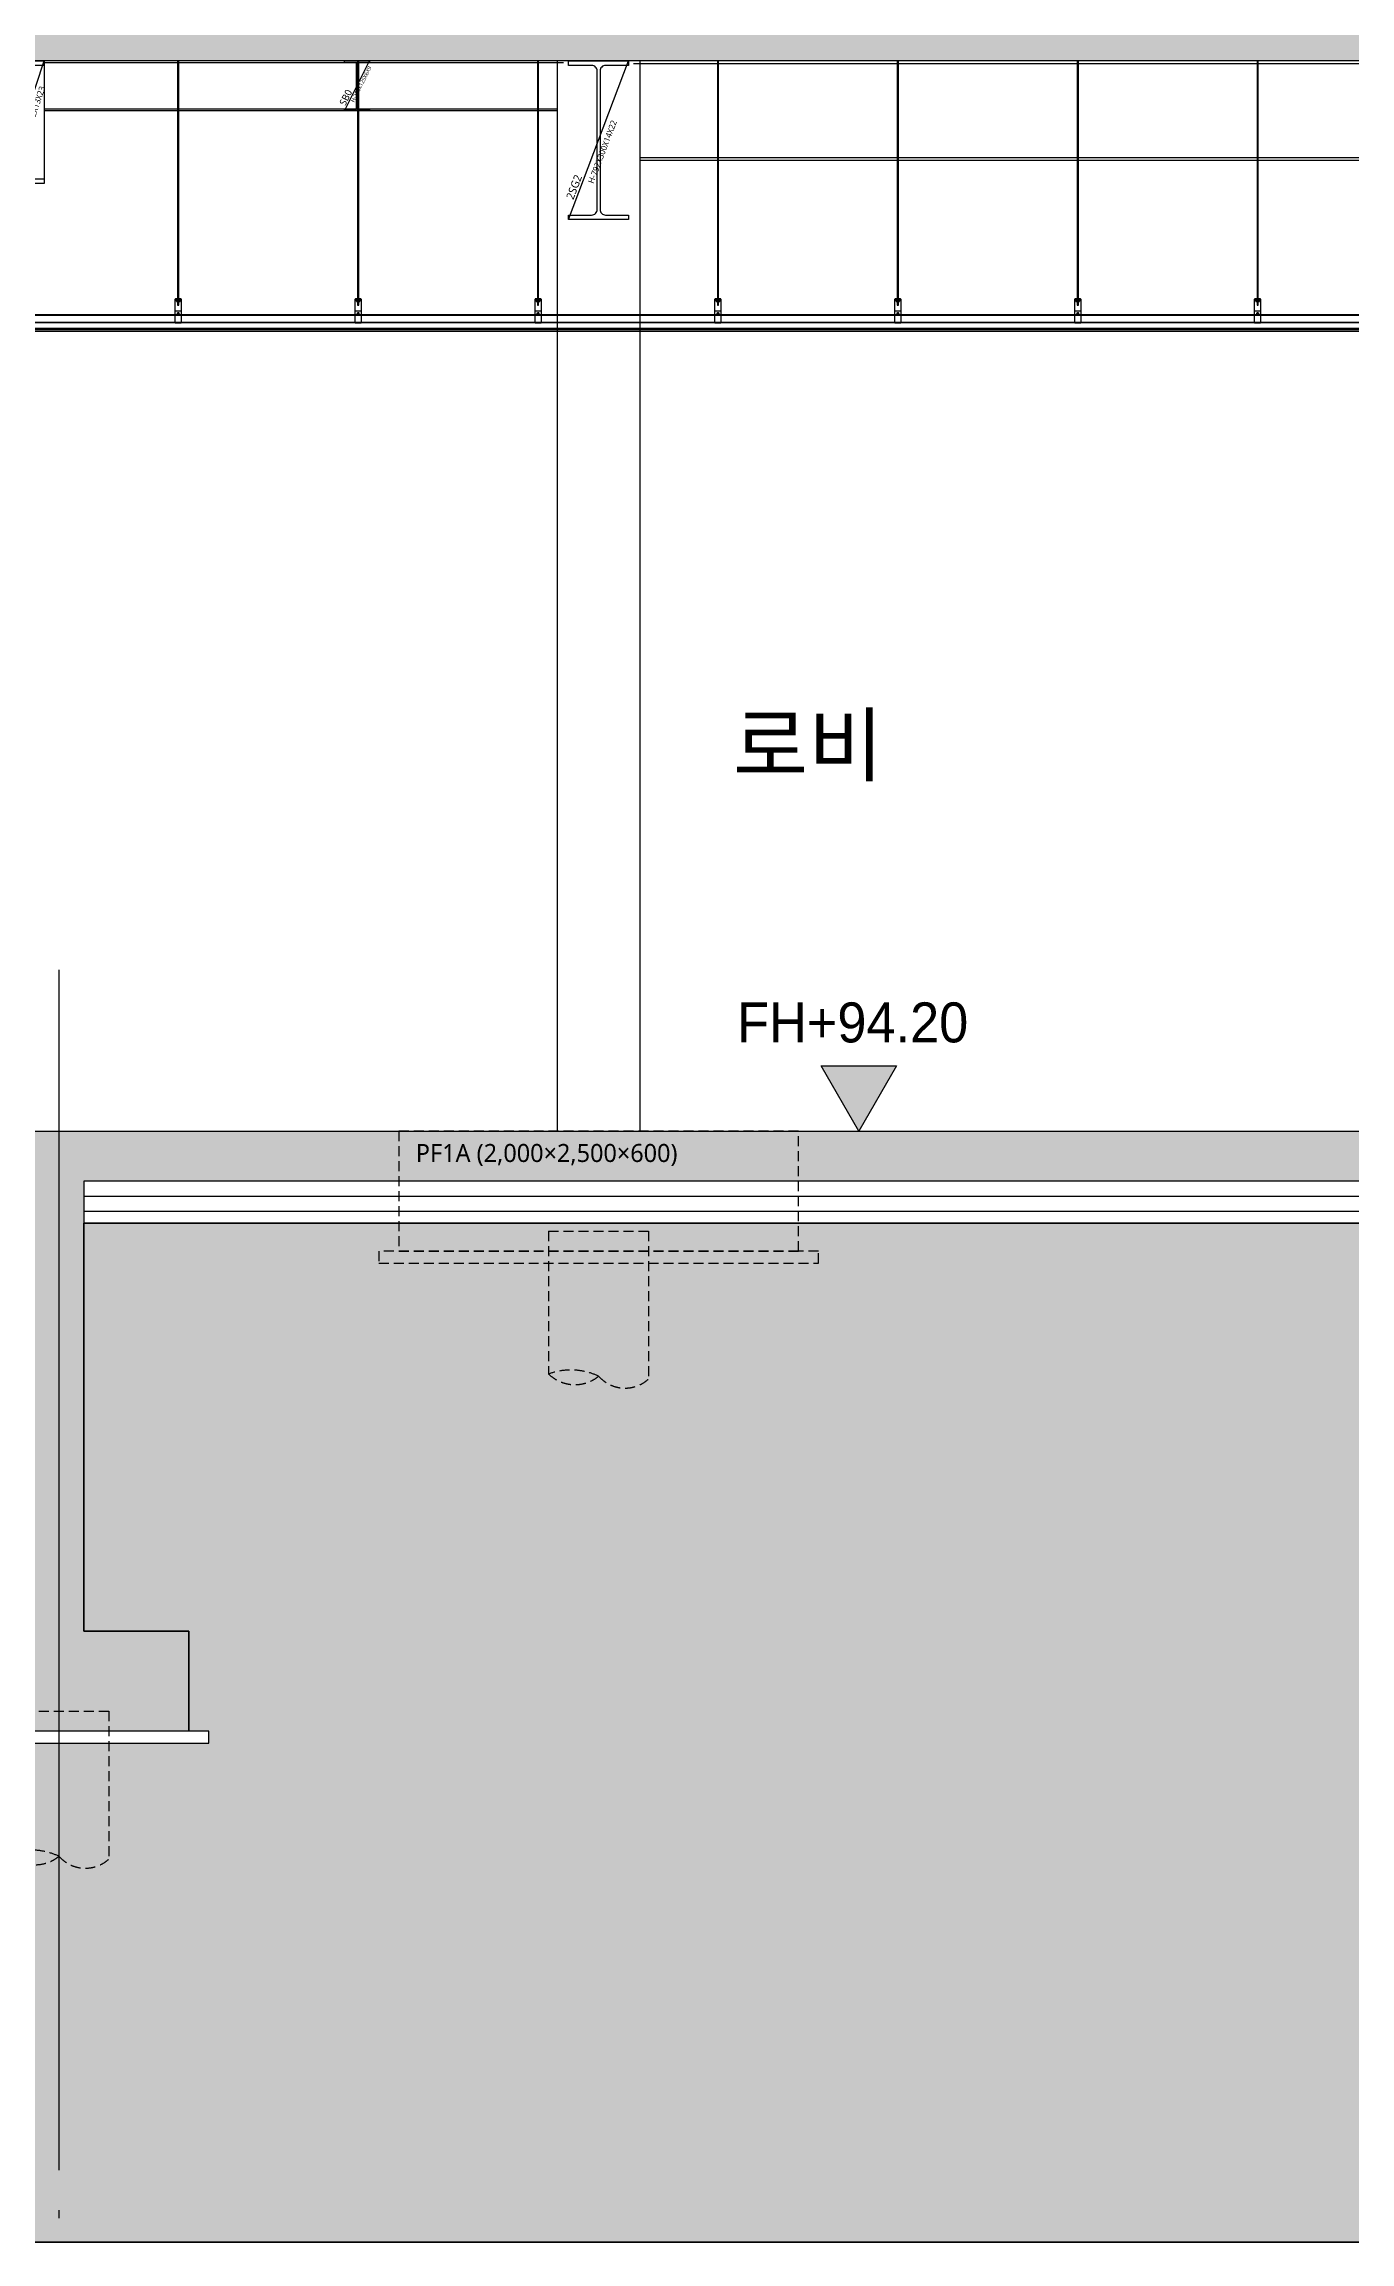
# Model space of a CAD drawing. Header units: millimetres. Extents: x 0 to 672800, y 0 to 118800.
# Drawn here: x 267675 to 274209, y 20890 to 31879 of the extents above; entities that cross this region are included whole.
import ezdxf
from ezdxf.enums import TextEntityAlignment as Align

# ---------------------------------------------------------------- set-up
doc = ezdxf.new("R2010")
doc.units = ezdxf.units.MM
doc.header["$LTSCALE"] = 200
for name, pattern in [('CEN-GAUN', [32.2, 30, -1, 0.2, -1]), ('CONTINOUS', [0]), ('HIDDEN', [0.375, 0.25, -0.125])]:
    doc.linetypes.add(name, pattern=pattern)
doc.layers.get('DEFPOINTS').update_dxf_attribs({"color": 137})
for name, color, linetype in [('0-S-col', 4, 'Continuous'), ('01단열재', 252, 'Continuous'), ('09GIRDER', 2, 'Continuous'), ('0파일', 251, 'HIDDEN'), ('5기초', 5, 'HIDDEN'), ('5기초버림콘크리트', 251, 'HIDDEN'), ('5버림콘크리트', 5, 'CONTINOUS'), ('A-CON', 2, 'Continuous'), ('CEN', 1, 'CEN-GAUN'), ('ELE-STL', 252, 'Continuous'), ('HAT-254', 254, 'Continuous'), ('S-253', 252, 'Continuous'), ('SOL-253', 253, 'Continuous'), ('STEEL', 4, 'Continuous')]:
    doc.layers.add(name, color=color, linetype=linetype)
doc.layers.add('TXT-1', color=137, linetype='Continuous', plot=False)
doc.styles.add('돋움', font='')
doc.styles.add('스타일1', font='malgun.ttf')
doc.styles.get('돋움').set_extended_font_data('Dotum')
doc.linetypes.add('INSUL50', pattern='A,0.00254,-2.54,[134,ltypeshp.shx,S=6.25,R=0,X=-2.54,Y=0],-19.92,[134,ltypeshp.shx,S=6.25,R=180,X=2.54,Y=0],-2.54', length=25.00254)

# ---------------------------------------------------------------- blocks, each defined once
blk = doc.blocks.new('XR-SECTION$0$천정단면1')
at = {"color": 1}
for p, q in [((304, 11), (316, 11)), ((10008, 11), (9996, 11)), ((336, -1), (9975, -1)), ((336, -16), (336, -1)), ((336, -8), (9975, -8)), ((336, -16), (9975, -16)), ((9975, -16), (9975, -1))]:
    blk.add_line(p, q, dxfattribs=at)
at = {"color": 8}
for p, q in [((326, 66), (326, 26)), ((326, 66), (9985, 66)), ((326, 63), (9985, 63)), ((326, 29), (9985, 29)), ((326, 26), (9985, 26)), ((840, 84), (810, 84)), ((832, 72), (818, 72)), ((825, 78), (825, 66)), ((1740, 84), (1710, 84)), ((1732, 72), (1718, 72)), ((1725, 78), (1725, 66)), ((2640, 84), (2610, 84)), ((2632, 72), (2618, 72)), ((2625, 78), (2625, 66)), ((3540, 84), (3510, 84)), ((3532, 72), (3518, 72)), ((3525, 78), (3525, 66)), ((4440, 84), (4410, 84)), ((4432, 72), (4418, 72)), ((4425, 78), (4425, 66)), ((5340, 84), (5310, 84)), ((5332, 72), (5318, 72)), ((5325, 78), (5325, 66)), ((6240, 84), (6210, 84)), ((6232, 72), (6218, 72)), ((6225, 78), (6225, 66)), ((7140, 84), (7110, 84)), ((7132, 72), (7118, 72)), ((7125, 78), (7125, 66)), ((8040, 84), (8010, 84)), ((8032, 72), (8018, 72)), ((8025, 78), (8025, 66)), ((8940, 84), (8910, 84)), ((8932, 72), (8918, 72)), ((8925, 78), (8925, 66)), ((9985, 66), (9985, 26))]:
    blk.add_line(p, q, dxfattribs=at)
for points in [[(822, 1334), (822, 114), (828, 114), (828, 1334)], [(1722, 1334), (1722, 114), (1728, 114), (1728, 1334)], [(2622, 1334), (2622, 114), (2628, 114), (2628, 1334)], [(3522, 1334), (3522, 114), (3528, 114), (3528, 1334)], [(4422, 1334), (4422, 114), (4428, 114), (4428, 1334)], [(5322, 1334), (5322, 114), (5328, 114), (5328, 1334)], [(6222, 1334), (6222, 114), (6228, 114), (6228, 1334)], [(7122, 1334), (7122, 114), (7128, 114), (7128, 1334)], [(8022, 1334), (8022, 114), (8028, 114), (8028, 1334)], [(8922, 1334), (8922, 114), (8928, 114), (8928, 1334)], [(840, 143), (839, 145), (811, 145), (810, 143), (810, 138), (811, 136), (839, 136), (840, 138), (810, 138)], [(816, 136), (816, 131), (834, 131), (834, 136)], [(1740, 143), (1739, 145), (1711, 145), (1710, 143), (1710, 138), (1711, 136), (1739, 136), (1740, 138), (1710, 138)], [(1716, 136), (1716, 131), (1734, 131), (1734, 136)], [(2640, 143), (2639, 145), (2611, 145), (2610, 143), (2610, 138), (2611, 136), (2639, 136), (2640, 138), (2610, 138)], [(2616, 136), (2616, 131), (2634, 131), (2634, 136)], [(3540, 143), (3539, 145), (3511, 145), (3510, 143), (3510, 138), (3511, 136), (3539, 136), (3540, 138), (3510, 138)], [(3516, 136), (3516, 131), (3534, 131), (3534, 136)], [(4440, 143), (4439, 145), (4411, 145), (4410, 143), (4410, 138), (4411, 136), (4439, 136), (4440, 138), (4410, 138)], [(4416, 136), (4416, 131), (4434, 131), (4434, 136)], [(5340, 143), (5339, 145), (5311, 145), (5310, 143), (5310, 138), (5311, 136), (5339, 136), (5340, 138), (5310, 138)], [(5316, 136), (5316, 131), (5334, 131), (5334, 136)], [(6240, 143), (6239, 145), (6211, 145), (6210, 143), (6210, 138), (6211, 136), (6239, 136), (6240, 138), (6210, 138)], [(6216, 136), (6216, 131), (6234, 131), (6234, 136)], [(7140, 143), (7139, 145), (7111, 145), (7110, 143), (7110, 138), (7111, 136), (7139, 136), (7140, 138), (7110, 138)], [(7116, 136), (7116, 131), (7134, 131), (7134, 136)], [(8040, 143), (8039, 145), (8011, 145), (8010, 143), (8010, 138), (8011, 136), (8039, 136), (8040, 138), (8010, 138)], [(8016, 136), (8016, 131), (8034, 131), (8034, 136)], [(8940, 143), (8939, 145), (8911, 145), (8910, 143), (8910, 138), (8911, 136), (8939, 136), (8940, 138), (8910, 138)], [(8916, 136), (8916, 131), (8934, 131), (8934, 136)]]:
    blk.add_lwpolyline(points, dxfattribs=at)
for points in [[(810, 143), (840, 143), (840, 24), (810, 24)], [(1710, 143), (1740, 143), (1740, 24), (1710, 24)], [(2610, 143), (2640, 143), (2640, 24), (2610, 24)], [(3510, 143), (3540, 143), (3540, 24), (3510, 24)], [(4410, 143), (4440, 143), (4440, 24), (4410, 24)], [(5310, 143), (5340, 143), (5340, 24), (5310, 24)], [(6210, 143), (6240, 143), (6240, 24), (6210, 24)], [(7110, 143), (7140, 143), (7140, 24), (7110, 24)], [(8010, 143), (8040, 143), (8040, 24), (8010, 24)], [(8910, 143), (8940, 143), (8940, 24), (8910, 24)]]:
    blk.add_lwpolyline(points, close=True, dxfattribs=at)
at = {"color": 6}
for points in [[(333, -19), (352, -19), (352, -22), (330, -22), (330, 0), (308, 0), (308, 22), (311, 22), (311, 3), (333, 3)], [(9978, -19), (9959, -19), (9959, -22), (9981, -22), (9981, 0), (10003, 0), (10003, 22), (10000, 22), (10000, 3), (9978, 3)]]:
    blk.add_lwpolyline(points, close=True, dxfattribs=at)
at = {"color": 8}
for centre, radius in [((825, 72), 4.25), ((825, 72), 3.25), ((1725, 72), 4.25), ((1725, 72), 3.25), ((2625, 72), 4.25), ((2625, 72), 3.25), ((3525, 72), 4.25), ((3525, 72), 3.25), ((4425, 72), 4.25), ((4425, 72), 3.25), ((5325, 72), 4.25), ((5325, 72), 3.25), ((6225, 72), 4.25), ((6225, 72), 3.25), ((7125, 72), 4.25), ((7125, 72), 3.25), ((8025, 72), 4.25), ((8025, 72), 3.25), ((8925, 72), 4.25), ((8925, 72), 3.25)]:
    blk.add_circle(centre, radius, dxfattribs=at)
blk = doc.blocks.new('단면레벨-1')
at = {"layer": 'DEFPOINTS'}
blk.add_hatch(color=256, dxfattribs=at).paths.add_polyline_path([(2176.32, 144.32), (2178.59, 148.25), (2174.05, 148.25)])
for p, q in [((2174.05, 148.25), (2176.32, 144.32)), ((2178.59, 148.25), (2174.05, 148.25)), ((2176.32, 144.32), (2178.59, 148.25)), ((2178.59, 144.32), (2174.05, 144.32))]:
    blk.add_line(p, q, dxfattribs=at)
at = {"layer": 'DEFPOINTS', "style": '돋움'}
blk.add_attdef('GL.+1500', text='', height=2.81, dxfattribs=at).set_placement((2176.69, 150.85), align=Align.MIDDLE)
blk = doc.blocks.new('SG-SG2')
at = {"layer": '09GIRDER', "flags": 128}
blk.add_lwpolyline([(-150, -792), (-150, -770), (-35, -770, 0.414214), (-7, -742), (-7, -50, 0.414214), (-35, -22), (-150, -22), (-150, 0), (150, 0), (150, -22), (35, -22, 0.414214), (7, -50), (7, -742, 0.414214), (35, -770), (150, -770), (150, -792)], format="xyb", close=True, dxfattribs=at)
at = {"layer": 'DEFPOINTS'}
blk.add_line((-150, -792), (150, 0), dxfattribs=at)
at = {"layer": 'DEFPOINTS', "style": '스타일1'}
for s, height, p in [('H-792X300X14X22', 30, (19, -454)), ('2SG2', 40, (-123, -630, 0))]:
    blk.add_text(s, height=height, rotation=69.2539, dxfattribs=at).set_placement(p, align=Align.MIDDLE_CENTER)
blk = doc.blocks.new('SG-2TSG1')
at = {"layer": '09GIRDER', "flags": 128}
blk.add_lwpolyline([(-101, -612), (-101, -589), (-28, -589, 0.414214), (-6, -567), (-6, -45, 0.414214), (-28, -23), (-101, -23), (-101, 0), (101, 0), (101, -23), (28, -23, 0.414214), (6, -45), (6, -567, 0.414214), (28, -589), (101, -589), (101, -612)], format="xyb", close=True, dxfattribs=at)
at = {"layer": 'DEFPOINTS'}
blk.add_line((-101, -612), (101, 0), dxfattribs=at)
at = {"layer": 'DEFPOINTS', "style": '스타일1'}
for s, height, p in [('H-612X202X13X23', 30, (40, -286)), ('2TSG1', 40, (-54, -375, 0))]:
    blk.add_text(s, height=height, rotation=71.5651, dxfattribs=at).set_placement(p, align=Align.MIDDLE_CENTER)
blk = doc.blocks.new('pile(500)-section')
at = {"layer": '0파일'}
for p, q in [((-250, 0), (-250, -714)), ((-250, 0), (250, 0)), ((250, 0), (250, -739))]:
    blk.add_line(p, q, dxfattribs=at)
for points in [[(-250, -714, -0.201908), (0, -725, 0.417045), (250, -739)], [(-250, -714, 0.379922), (0, -725)]]:
    blk.add_lwpolyline(points, format="xyb", dxfattribs=at)
blk = doc.blocks.new('S-PF1A-S1')
at = {"layer": '5기초'}
blk.add_lwpolyline([(-1000, 0), (-1000, -600), (1000, -600), (1000, 0)], close=True, dxfattribs=at)
at = {"layer": '5기초버림콘크리트'}
blk.add_lwpolyline([(1000, -600), (-1100, -600), (-1100, -660), (1100, -660), (1100, -600), (1000, -600)], dxfattribs=at)
blk.add_blockref('pile(500)-section', (0, -500), dxfattribs=at)
at = {"layer": 'DEFPOINTS', "style": '스타일1'}
blk.add_text('PF1A (2,000×2,500×600)', height=90, dxfattribs=at).set_placement((-260, -109), align=Align.MIDDLE_CENTER)

msp = doc.modelspace()

# ---------------------------------------------------------------- hatches: boundary and pattern name
at = {"layer": 'HAT-254'}
h = msp.add_hatch(color=256, dxfattribs=at)
h.dxf.hatch_style = 1
h.paths.add_polyline_path([(266075, 31943.6), (266075, 31793.6), (281000, 31793.6), (281000, 31943.6)])
h = msp.add_hatch(color=256, dxfattribs=at)
h.dxf.hatch_style = 1
h.paths.add_polyline_path([(268400, 23443.6), (268400, 23943.6), (267875, 23943.6), (267875, 26193.6), (280350, 26193.6), (280350, 25743.6), (280750, 25743.6), (280750, 26193.6), (280885, 26193.6), (280885, 26443.6), (265980, 26443.6), (265980, 26543.6), (265880, 26543.6), (265880, 26343.6), (259250, 26343.6), (259250, 26543.6), (259150, 26543.6), (259150, 26443.6), (209150, 26443.6), (209150, 26043.6), (209150, 25743.6), (209550, 25743.6), (209550, 26193.6), (258850, 26193.6), (258950, 26093.6), (263425, 26093.6), (263425, 23943.6), (262900, 23943.6), (262900, 23443.6)])
h.paths.add_polyline_path([(263675, 23943.6), (263675, 26093.6), (267625, 26093.6), (267625, 23943.6)], flags=16)
at = {"layer": 'SOL-253'}
h = msp.add_hatch(color=256, dxfattribs=at)
h.dxf.hatch_style = 1
h.paths.add_polyline_path([(208850, 26243.6), (208850, 26093.6), (209150, 26093.6), (209150, 25593.6), (209050, 25593.6), (209050, 25533.6), (209800, 25533.6), (209800, 25593.6), (209700, 25593.6), (209700, 25983.6), (258763, 25983.6), (258863, 25883.6), (263425, 25883.6), (263425, 23943.6), (262900, 23943.6), (262900, 23443.6), (262800, 23443.6), (262800, 23383.6), (268500, 23383.6), (268500, 23443.6), (268400, 23443.6), (268400, 23943.6), (267875, 23943.6), (267875, 25983.6), (280200, 25983.6), (280200, 25593.6), (280100, 25593.6), (280100, 25533.6), (281000, 25533.6), (281000, 25593.6), (280900, 25593.6), (280900, 25893.6), (282535, 25893.6), (282535, 24943.6), (281984.3, 24943.6), (281985, 24443.6), (281885, 24443.6), (281885, 24383.6), (283385, 24383.6), (283385, 24443.6), (283285, 24443.6), (283285, 24943.6), (282735, 24943.6), (282735, 25643.6), (284435, 25643.6), (284435, 24943.6), (283885, 24943.6), (283885, 24443.6), (283785, 24443.6), (283785, 24383.6), (285285, 24383.6), (285285, 24443.6), (285185, 24443.6), (285185, 24943.6), (285185, 24943.6), (285085, 24943.6), (284635, 24943.6), (284635, 25243.6), (284635, 25643.6), (284685, 25643.6), (284685, 25743.6), (291450, 25743.6), (291450, 20890.3), (198450, 20890.3), (198450, 26243.6)])

# ---------------------------------------------------------------- linework, layer by layer
at = {"layer": '0-S-col', "color": 8}
msp.add_line((267676, 31793.6), (267676, 31204.6), dxfattribs=at)
msp.add_lwpolyline([(270243, 31793.6), (270243, 26443.6), (270657, 26443.6), (270657, 31793.6)], dxfattribs=at)
at = {"layer": '01단열재', "linetype": 'INSUL50', "ltscale": 0.015}
msp.add_lwpolyline([(267875, 26118.6), (280350, 26118.6)], dxfattribs=at)
at = {"layer": '5버림콘크리트'}
for points in [[(267875, 26043.6), (280199.9, 26043.6), (280200, 25983.6), (267875, 25983.6)], [(262900, 23443.6), (262800, 23443.6), (262800, 23383.6), (268500, 23383.6), (268500, 23443.6), (268400, 23443.6)]]:
    msp.add_lwpolyline(points, dxfattribs=at)
at = {"layer": 'A-CON'}
for points in [[(266075, 31793.6), (266075, 31943.6), (281000, 31943.6), (281000, 31793.6), (266075, 31793.6)], [(209150, 26443.6), (259150, 26443.6), (259150, 26543.6), (259250, 26543.6), (259250, 26343.6), (265880, 26343.6), (265880, 26543.6), (265980, 26543.6), (265980, 26443.6), (280885, 26443.6), (280885, 26193.6), (280750, 26193.6), (280750, 25743.6), (280350, 25743.6), (280350, 26193.6), (267875, 26193.6), (267875, 23943.6), (268400, 23943.6), (268400, 23443.6), (262900, 23443.6), (262900, 23943.6), (263425, 23943.6), (263425, 26093.6), (258950, 26093.6)]]:
    msp.add_lwpolyline(points, dxfattribs=at)
at = {"layer": 'CEN'}
for p, q in [((267750, 27250.1), (267750, 20890.3)), ((200250, 26443.6), (285400, 26443.6))]:
    msp.add_line(p, q, dxfattribs=at)
at = {"layer": 'DEFPOINTS'}
msp.add_line((269179, 31543.6), (269304, 31793.6), dxfattribs=at)
for points in [[(291450, 20890.3), (291450, 45890.3), (198450, 45890.3), (198450, 20890.3)], [(269304, 31793.6), (269304, 31784.6), (269244.5, 31784.6), (269244.5, 31552.6), (269304, 31552.6), (269304, 31543.6), (269179, 31543.6), (269179, 31552.6), (269238.5, 31552.6), (269238.5, 31784.6), (269179, 31784.6), (269179, 31793.6)]]:
    msp.add_lwpolyline(points, close=True, dxfattribs=at)
at = {"layer": 'ELE-STL'}
for p, q in [((270275, 31784.6), (267676, 31784.6)), ((280250, 31779.6), (270625, 31779.6)), ((270243, 31552.6), (267676, 31552.6)), ((270243, 31543.6), (267676, 31543.6)), ((270657, 31311.6), (280250, 31311.6)), ((270657, 31297.6), (280250, 31297.6))]:
    msp.add_line(p, q, dxfattribs=at)
at = {"layer": 'SOL-253'}
for points in [[(291450, 20890.3), (198450, 20890.3), (198450, 26243.6), (209150, 26243.6)], [(209700, 25983.6), (258763, 25983.6), (258863, 25883.6), (263425, 25883.6), (263425, 23943.6), (262900, 23943.6), (262900, 23443.6), (262800, 23443.6), (262800, 23383.6), (268500, 23383.6), (268500, 23443.6), (268400, 23443.6), (268400, 23943.6), (267875, 23943.6), (267875, 25983.6), (280200, 25983.6), (280200, 25593.6), (280100, 25593.6), (280100, 25533.6), (281000, 25533.6), (281000, 25593.6), (280900, 25593.6), (280900, 25893.6), (282535, 25893.6)]]:
    msp.add_lwpolyline(points, dxfattribs=at)

# ---------------------------------------------------------------- block references
at = {"layer": '0파일'}
msp.add_blockref('pile(500)-section', (267750, 23543.6), dxfattribs=at)
at = {"layer": 'DEFPOINTS'}
ref = msp.add_blockref('단면레벨-1', (453111.6, 14416.9), dxfattribs=dict(at, xscale=-83.33333333333333, yscale=83.33333333333333, zscale=83.33333333333333))
ref.add_attrib('GL.+1500', 'FH+94.20', dxfattribs={"height": 200, "style": '돋움'}).set_placement((271720.9, 26987.4), align=Align.MIDDLE)
at = {"layer": 'S-253'}
for name, p in [('SG-2TSG1', (267575, 31793.6)), ('SG-SG2', (270450, 31793.6)), ('S-PF1A-S1', (270450, 26443.6))]:
    msp.add_blockref(name, p, dxfattribs=at)
at = {"layer": 'STEEL'}
msp.add_blockref('XR-SECTION$0$천정단면1', (265721.9, 30459.6), dxfattribs=at)

# ---------------------------------------------------------------- texts
at = {"layer": 'DEFPOINTS', "style": '스타일1'}
for s, height, p in [('H-250X125X6X9', 20, (269261.7, 31677.5)), ('SB0', 35, (269184.9, 31611.4, 0))]:
    msp.add_text(s, height=height, rotation=63.43495, dxfattribs=at).set_placement(p, align=Align.MIDDLE_CENTER)
at = {"layer": 'TXT-1', "style": '스타일1'}
msp.add_text('로비', height=300, dxfattribs=at).set_placement((271498.4, 28374.1), align=Align.MIDDLE_CENTER)

doc.saveas('drawing.dxf')
